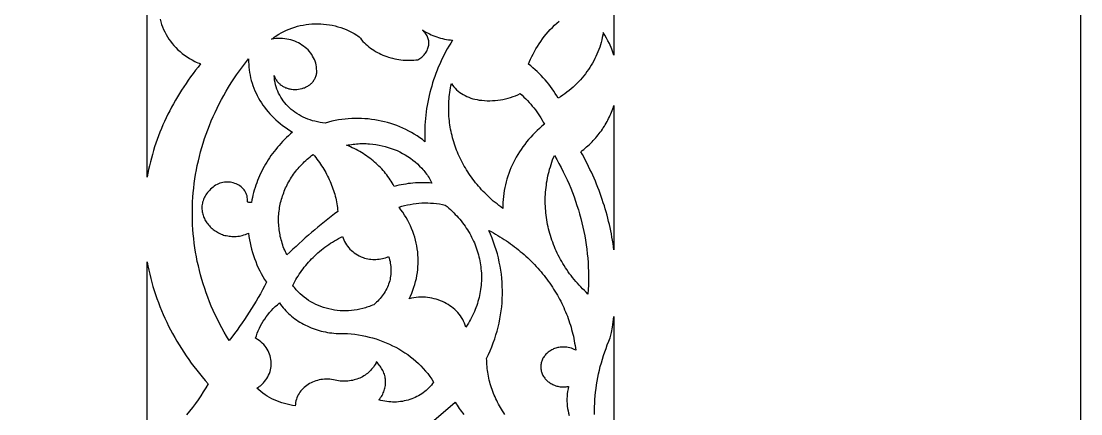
# Model space of a CAD drawing. Extents: x 1908 to 3442, y -299 to 721.
# Drawn here: x 3328.2 to 3441.7, y 171.5 to 213.5 of the extents above; entities that cross this region are included whole.
import ezdxf

# ---------------------------------------------------------------- set-up
doc = ezdxf.new("R2010")
doc.units = 0
doc.layers.add('BITMAP_LAYER', color=18, linetype='CONTINUOUS')

msp = doc.modelspace()

# ---------------------------------------------------------------- linework, layer by layer
at = {"layer": 'BITMAP_LAYER'}
for points in [[(3315.73, 2.45), (3441.68, 128.39), (3441.68, 306.5), (3315.73, 432.45), (3137.62, 432.45), (3011.68, 306.5), (3011.68, 128.39), (3137.62, 2.45)], [(3360.27, 213.22), (3360.58, 213.2), (3360.89, 213.17), (3361.2, 213.13), (3361.51, 213.07), (3361.82, 213), (3362.12, 212.92), (3362.42, 212.83), (3362.72, 212.72), (3363.01, 212.61), (3363.3, 212.48), (3363.58, 212.34), (3363.85, 212.19), (3364.13, 212.02), (3364.26, 211.94), (3364.39, 211.85), (3364.52, 211.68), (3364.66, 211.51), (3364.8, 211.35), (3364.95, 211.2), (3365.11, 211.05), (3365.27, 210.91), (3365.44, 210.77), (3365.61, 210.64), (3365.79, 210.51), (3365.97, 210.4), (3366.15, 210.28), (3366.34, 210.17), (3366.53, 210.07), (3366.73, 209.98), (3366.93, 209.89), (3367.14, 209.8), (3367.34, 209.73), (3367.55, 209.66), (3367.77, 209.59), (3367.98, 209.54), (3368.2, 209.49), (3368.42, 209.44), (3368.64, 209.4), (3368.86, 209.37), (3369.09, 209.35), (3369.31, 209.34), (3369.54, 209.33), (3369.77, 209.32), (3370, 209.33), (3370.23, 209.34), (3370.46, 209.36), (3370.68, 209.39), (3370.8, 209.45), (3370.9, 209.51), (3371.01, 209.58), (3371.1, 209.66), (3371.19, 209.74), (3371.28, 209.82), (3371.36, 209.91), (3371.44, 210), (3371.51, 210.09), (3371.57, 210.19), (3371.63, 210.29), (3371.68, 210.39), (3371.72, 210.5), (3371.76, 210.61), (3371.79, 210.72), (3371.82, 210.83), (3371.84, 210.94), (3371.85, 211.05), (3371.85, 211.17), (3371.85, 211.28), (3371.84, 211.39), (3371.82, 211.51), (3371.79, 211.62), (3371.76, 211.73), (3371.71, 211.84), (3371.66, 211.95), (3371.6, 212.06), (3371.54, 212.17), (3371.46, 212.27), (3371.37, 212.38), (3371.28, 212.48), (3371.18, 212.57), (3371.35, 212.46), (3371.54, 212.35), (3371.72, 212.25), (3371.91, 212.15), (3372.1, 212.06), (3372.3, 211.98), (3372.5, 211.9), (3372.7, 211.83), (3372.9, 211.76), (3373.11, 211.71), (3373.32, 211.65), (3373.53, 211.6), (3373.74, 211.56), (3373.96, 211.53), (3374.17, 211.5), (3374.39, 211.48), (3374.2, 211.17), (3374.01, 210.85), (3373.83, 210.54), (3373.65, 210.22), (3373.48, 209.9), (3373.32, 209.57), (3373.17, 209.25), (3373.02, 208.92), (3372.87, 208.59), (3372.74, 208.25), (3372.61, 207.92), (3372.49, 207.58), (3372.37, 207.25), (3372.26, 206.91), (3372.16, 206.57), (3372.06, 206.23), (3371.97, 205.88), (3371.89, 205.54), (3371.81, 205.19), (3371.74, 204.84), (3371.68, 204.5), (3371.62, 204.15), (3371.57, 203.8), (3371.53, 203.44), (3371.49, 203.09), (3371.47, 202.74), (3371.44, 202.39), (3371.43, 202.03), (3371.42, 201.68), (3371.42, 201.32), (3371.42, 200.97), (3371.44, 200.61), (3371.16, 200.83), (3370.88, 201.03), (3370.6, 201.23), (3370.3, 201.41), (3370, 201.59), (3369.7, 201.75), (3369.39, 201.91), (3369.08, 202.06), (3368.76, 202.2), (3368.43, 202.33), (3368.1, 202.45), (3367.77, 202.56), (3367.44, 202.65), (3367.1, 202.74), (3366.76, 202.82), (3366.41, 202.89), (3366.06, 202.95), (3365.71, 203), (3365.36, 203.04), (3365.01, 203.07), (3364.66, 203.09), (3364.3, 203.1), (3363.95, 203.1), (3363.59, 203.09), (3363.23, 203.07), (3362.88, 203.03), (3362.52, 202.99), (3362.17, 202.94), (3361.81, 202.87), (3361.46, 202.8), (3361.11, 202.71), (3360.76, 202.61), (3360.48, 202.64), (3360.2, 202.68), (3359.93, 202.73), (3359.66, 202.79), (3359.4, 202.86), (3359.14, 202.94), (3358.89, 203.03), (3358.65, 203.13), (3358.41, 203.24), (3358.18, 203.35), (3357.95, 203.48), (3357.73, 203.62), (3357.52, 203.76), (3357.32, 203.91), (3357.12, 204.07), (3356.93, 204.24), (3356.75, 204.41), (3356.58, 204.59), (3356.42, 204.78), (3356.27, 204.97), (3356.13, 205.17), (3356, 205.37), (3355.88, 205.58), (3355.77, 205.8), (3355.67, 206.02), (3355.58, 206.24), (3355.5, 206.47), (3355.44, 206.71), (3355.38, 206.95), (3355.34, 207.19), (3355.31, 207.43), (3355.3, 207.68), (3355.33, 207.58), (3355.37, 207.49), (3355.41, 207.39), (3355.46, 207.31), (3355.51, 207.22), (3355.56, 207.14), (3355.62, 207.06), (3355.68, 206.99), (3355.74, 206.92), (3355.81, 206.85), (3355.88, 206.79), (3355.95, 206.73), (3356.03, 206.67), (3356.1, 206.61), (3356.18, 206.56), (3356.26, 206.52), (3356.34, 206.47), (3356.43, 206.43), (3356.51, 206.39), (3356.6, 206.36), (3356.69, 206.33), (3356.78, 206.3), (3356.87, 206.28), (3356.96, 206.26), (3357.06, 206.24), (3357.15, 206.23), (3357.34, 206.21), (3357.53, 206.2), (3357.72, 206.21), (3357.91, 206.23), (3358.09, 206.26), (3358.28, 206.3), (3358.37, 206.33), (3358.46, 206.36), (3358.54, 206.39), (3358.63, 206.43), (3358.71, 206.47), (3358.79, 206.51), (3358.88, 206.56), (3358.95, 206.61), (3359.03, 206.66), (3359.1, 206.71), (3359.17, 206.77), (3359.24, 206.83), (3359.31, 206.89), (3359.37, 206.96), (3359.43, 207.03), (3359.49, 207.1), (3359.54, 207.18), (3359.59, 207.26), (3359.64, 207.34), (3359.68, 207.42), (3359.72, 207.51), (3359.75, 207.6), (3359.78, 207.7), (3359.81, 207.79), (3359.83, 207.89), (3359.85, 207.99), (3359.85, 208.21), (3359.84, 208.42), (3359.82, 208.63), (3359.79, 208.83), (3359.74, 209.03), (3359.67, 209.22), (3359.6, 209.41), (3359.51, 209.6), (3359.41, 209.78), (3359.31, 209.95), (3359.19, 210.11), (3359.06, 210.27), (3358.92, 210.43), (3358.77, 210.57), (3358.61, 210.71), (3358.44, 210.84), (3358.27, 210.96), (3358.09, 211.07), (3357.9, 211.18), (3357.71, 211.27), (3357.5, 211.36), (3357.3, 211.43), (3357.09, 211.5), (3356.87, 211.55), (3356.65, 211.6), (3356.42, 211.63), (3356.19, 211.65), (3355.96, 211.66), (3355.73, 211.66), (3355.49, 211.64), (3355.25, 211.61), (3355.01, 211.57), (3355.13, 211.67), (3355.26, 211.76), (3355.52, 211.94), (3355.78, 212.11), (3356.05, 212.27), (3356.33, 212.41), (3356.61, 212.55), (3356.9, 212.67), (3357.19, 212.78), (3357.49, 212.88), (3357.79, 212.96), (3358.09, 213.04), (3358.4, 213.1), (3358.71, 213.15), (3359.02, 213.19), (3359.33, 213.22), (3359.64, 213.23), (3359.96, 213.23)], [(3352.54, 209.17), (3352.56, 208.88), (3352.58, 208.59), (3352.61, 208.3), (3352.66, 208.01), (3352.71, 207.73), (3352.77, 207.44), (3352.84, 207.16), (3352.93, 206.89), (3353.02, 206.61), (3353.12, 206.34), (3353.23, 206.07), (3353.35, 205.8), (3353.48, 205.54), (3353.62, 205.28), (3353.77, 205.03), (3353.92, 204.78), (3354.09, 204.53), (3354.26, 204.29), (3354.44, 204.05), (3354.63, 203.82), (3354.83, 203.59), (3355.04, 203.37), (3355.26, 203.15), (3355.48, 202.94), (3355.71, 202.74), (3355.95, 202.54), (3356.19, 202.34), (3356.45, 202.16), (3356.71, 201.98), (3356.98, 201.8), (3357.25, 201.63), (3357.03, 201.44), (3356.82, 201.25), (3356.61, 201.05), (3356.4, 200.85), (3356.2, 200.64), (3356.01, 200.43), (3355.82, 200.22), (3355.63, 200.01), (3355.46, 199.79), (3355.28, 199.57), (3355.11, 199.35), (3354.95, 199.12), (3354.79, 198.89), (3354.64, 198.66), (3354.49, 198.42), (3354.35, 198.19), (3354.21, 197.95), (3354.08, 197.7), (3353.96, 197.46), (3353.84, 197.21), (3353.72, 196.96), (3353.61, 196.71), (3353.51, 196.46), (3353.42, 196.2), (3353.32, 195.95), (3353.24, 195.69), (3353.16, 195.43), (3353.09, 195.17), (3353.02, 194.9), (3352.96, 194.64), (3352.91, 194.37), (3352.86, 194.1), (3352.8, 194.1), (3352.74, 194.09), (3352.69, 194.09), (3352.63, 194.1), (3352.58, 194.11), (3352.52, 194.12), (3352.47, 194.14), (3352.42, 194.16), (3352.43, 194.25), (3352.43, 194.33), (3352.43, 194.49), (3352.41, 194.64), (3352.39, 194.8), (3352.34, 194.94), (3352.29, 195.08), (3352.22, 195.21), (3352.15, 195.34), (3352.06, 195.46), (3351.96, 195.57), (3351.85, 195.68), (3351.74, 195.78), (3351.62, 195.87), (3351.49, 195.95), (3351.35, 196.03), (3351.21, 196.09), (3351.06, 196.15), (3350.91, 196.2), (3350.76, 196.24), (3350.6, 196.26), (3350.44, 196.28), (3350.28, 196.29), (3350.12, 196.29), (3349.96, 196.27), (3349.8, 196.25), (3349.64, 196.21), (3349.48, 196.16), (3349.32, 196.1), (3349.17, 196.03), (3349.02, 195.95), (3348.87, 195.85), (3348.74, 195.73), (3348.6, 195.62), (3348.47, 195.51), (3348.35, 195.4), (3348.24, 195.28), (3348.14, 195.16), (3348.05, 195.04), (3347.97, 194.91), (3347.89, 194.79), (3347.82, 194.66), (3347.76, 194.53), (3347.71, 194.41), (3347.67, 194.28), (3347.63, 194.15), (3347.6, 194.02), (3347.58, 193.89), (3347.56, 193.76), (3347.55, 193.63), (3347.55, 193.5), (3347.56, 193.37), (3347.57, 193.24), (3347.59, 193.11), (3347.61, 192.98), (3347.64, 192.86), (3347.68, 192.73), (3347.72, 192.61), (3347.77, 192.49), (3347.82, 192.37), (3347.88, 192.25), (3347.95, 192.13), (3348.02, 192.02), (3348.09, 191.91), (3348.17, 191.8), (3348.26, 191.7), (3348.35, 191.59), (3348.44, 191.49), (3348.54, 191.4), (3348.64, 191.31), (3348.75, 191.22), (3348.86, 191.13), (3348.98, 191.05), (3349.1, 190.98), (3349.22, 190.91), (3349.34, 190.84), (3349.47, 190.78), (3349.61, 190.72), (3349.74, 190.67), (3349.88, 190.62), (3350.02, 190.58), (3350.16, 190.55), (3350.31, 190.52), (3350.46, 190.49), (3350.61, 190.48), (3350.76, 190.46), (3350.92, 190.46), (3351.08, 190.46), (3351.23, 190.47), (3351.39, 190.49), (3351.56, 190.51), (3351.72, 190.54), (3351.88, 190.58), (3352.05, 190.63), (3352.21, 190.68), (3352.38, 190.74), (3352.55, 190.81), (3352.59, 190.47), (3352.65, 190.12), (3352.71, 189.78), (3352.79, 189.44), (3352.87, 189.1), (3352.97, 188.76), (3353.08, 188.43), (3353.19, 188.1), (3353.32, 187.77), (3353.45, 187.44), (3353.59, 187.12), (3353.75, 186.8), (3353.91, 186.49), (3354.08, 186.17), (3354.27, 185.86), (3354.46, 185.56), (3354.25, 185.15), (3354.03, 184.75), (3353.81, 184.34), (3353.59, 183.94), (3353.35, 183.54), (3353.12, 183.15), (3352.88, 182.75), (3352.63, 182.36), (3352.38, 181.97), (3352.12, 181.59), (3351.86, 181.21), (3351.59, 180.83), (3351.32, 180.45), (3351.04, 180.07), (3350.76, 179.7), (3350.47, 179.33), (3350.2, 179.78), (3349.93, 180.23), (3349.68, 180.69), (3349.44, 181.15), (3349.21, 181.61), (3348.98, 182.07), (3348.77, 182.54), (3348.56, 183.01), (3348.37, 183.48), (3348.19, 183.95), (3348.01, 184.43), (3347.85, 184.9), (3347.69, 185.38), (3347.55, 185.86), (3347.41, 186.35), (3347.29, 186.83), (3347.17, 187.31), (3347.06, 187.8), (3346.97, 188.29), (3346.88, 188.77), (3346.8, 189.26), (3346.73, 189.75), (3346.68, 190.24), (3346.63, 190.73), (3346.59, 191.22), (3346.56, 191.71), (3346.54, 192.2), (3346.53, 192.7), (3346.53, 193.19), (3346.54, 193.68), (3346.56, 194.17), (3346.59, 194.66), (3346.63, 195.15), (3346.68, 195.64), (3346.73, 196.13), (3346.8, 196.62), (3346.88, 197.1), (3346.97, 197.59), (3347.06, 198.07), (3347.17, 198.56), (3347.28, 199.04), (3347.41, 199.52), (3347.54, 200), (3347.68, 200.47), (3347.84, 200.95), (3348, 201.42), (3348.17, 201.89), (3348.35, 202.36), (3348.54, 202.83), (3348.75, 203.29), (3348.96, 203.75), (3349.17, 204.21), (3349.4, 204.67), (3349.64, 205.12), (3349.89, 205.57), (3350.15, 206.02), (3350.41, 206.46), (3350.69, 206.9), (3350.97, 207.34), (3351.27, 207.77), (3351.57, 208.2), (3351.89, 208.63), (3352.21, 209.05), (3352.54, 209.47)], [(3374.39, 206.66), (3374.53, 206.49), (3374.67, 206.33), (3374.83, 206.17), (3374.99, 206.03), (3375.16, 205.89), (3375.34, 205.77), (3375.53, 205.65), (3375.73, 205.54), (3375.93, 205.44), (3376.14, 205.36), (3376.35, 205.28), (3376.57, 205.21), (3376.79, 205.15), (3377.02, 205.11), (3377.26, 205.07), (3377.54, 205.04), (3377.82, 205.02), (3378.11, 205), (3378.39, 205), (3378.67, 205.01), (3378.96, 205.03), (3379.24, 205.06), (3379.52, 205.09), (3379.79, 205.14), (3380.07, 205.2), (3380.34, 205.27), (3380.61, 205.35), (3380.87, 205.44), (3381.14, 205.53), (3381.39, 205.64), (3381.65, 205.76), (3381.84, 205.58), (3382.04, 205.39), (3382.23, 205.21), (3382.41, 205.01), (3382.59, 204.82), (3382.76, 204.62), (3382.93, 204.42), (3383.1, 204.22), (3383.26, 204.01), (3383.41, 203.8), (3383.56, 203.59), (3383.71, 203.37), (3383.85, 203.15), (3383.98, 202.93), (3384.11, 202.71), (3384.24, 202.48), (3383.97, 202.26), (3383.71, 202.04), (3383.46, 201.81), (3383.22, 201.57), (3382.99, 201.33), (3382.76, 201.08), (3382.54, 200.83), (3382.33, 200.58), (3382.12, 200.32), (3381.93, 200.06), (3381.74, 199.79), (3381.56, 199.52), (3381.39, 199.24), (3381.22, 198.96), (3381.07, 198.68), (3380.92, 198.39), (3380.78, 198.1), (3380.65, 197.81), (3380.53, 197.51), (3380.42, 197.22), (3380.32, 196.92), (3380.22, 196.61), (3380.14, 196.31), (3380.06, 196), (3379.99, 195.69), (3379.93, 195.38), (3379.88, 195.06), (3379.84, 194.75), (3379.81, 194.43), (3379.79, 194.11), (3379.78, 193.79), (3379.77, 193.47), (3379.56, 193.63), (3379.36, 193.78), (3379.16, 193.94), (3378.96, 194.1), (3378.76, 194.26), (3378.57, 194.43), (3378.38, 194.6), (3378.2, 194.77), (3378.02, 194.94), (3377.84, 195.12), (3377.67, 195.29), (3377.5, 195.47), (3377.34, 195.66), (3377.17, 195.84), (3377.02, 196.03), (3376.86, 196.22), (3376.71, 196.41), (3376.56, 196.6), (3376.42, 196.8), (3376.28, 196.99), (3376.15, 197.19), (3376.02, 197.39), (3375.89, 197.59), (3375.77, 197.8), (3375.65, 198), (3375.53, 198.21), (3375.42, 198.42), (3375.31, 198.63), (3375.21, 198.84), (3375.11, 199.06), (3375.01, 199.27), (3374.92, 199.49), (3374.83, 199.7), (3374.75, 199.92), (3374.67, 200.14), (3374.6, 200.36), (3374.53, 200.58), (3374.46, 200.81), (3374.4, 201.03), (3374.34, 201.26), (3374.29, 201.48), (3374.24, 201.71), (3374.19, 201.94), (3374.15, 202.17), (3374.11, 202.4), (3374.08, 202.63), (3374.05, 202.86), (3374.03, 203.09), (3374.01, 203.32), (3374, 203.55), (3373.99, 203.78), (3373.98, 204.02), (3373.98, 204.25), (3373.98, 204.48), (3373.99, 204.72), (3374, 204.95), (3374.02, 205.19), (3374.04, 205.42), (3374.07, 205.66), (3374.1, 205.89), (3374.13, 206.13), (3374.17, 206.36), (3374.22, 206.6), (3374.27, 206.83)], [(3391.68, 189.02), (3391.63, 189.37), (3391.58, 189.71), (3391.53, 190.05), (3391.47, 190.39), (3391.4, 190.73), (3391.34, 191.07), (3391.26, 191.41), (3391.19, 191.74), (3391.11, 192.08), (3391.02, 192.42), (3390.94, 192.75), (3390.84, 193.09), (3390.75, 193.42), (3390.65, 193.75), (3390.54, 194.08), (3390.43, 194.41), (3390.32, 194.74), (3390.2, 195.07), (3390.08, 195.4), (3389.95, 195.72), (3389.82, 196.05), (3389.69, 196.37), (3389.55, 196.69), (3389.41, 197.02), (3389.26, 197.34), (3389.11, 197.65), (3388.96, 197.97), (3388.8, 198.29), (3388.64, 198.6), (3388.48, 198.91), (3388.31, 199.23), (3388.13, 199.54), (3388.29, 199.66), (3388.45, 199.79), (3388.6, 199.92), (3388.75, 200.05), (3388.9, 200.18), (3389.05, 200.32), (3389.19, 200.46), (3389.33, 200.6), (3389.46, 200.74), (3389.6, 200.89), (3389.73, 201.03), (3389.85, 201.18), (3389.98, 201.33), (3390.1, 201.48), (3390.21, 201.64), (3390.33, 201.79), (3390.44, 201.95), (3390.54, 202.11), (3390.65, 202.27), (3390.75, 202.43), (3390.84, 202.6), (3390.94, 202.76), (3391.03, 202.93), (3391.11, 203.1), (3391.2, 203.27), (3391.28, 203.44), (3391.35, 203.61), (3391.42, 203.78), (3391.49, 203.96), (3391.56, 204.13), (3391.62, 204.31), (3391.68, 204.49)], [(3364.98, 200.4), (3365.15, 200.4), (3365.33, 200.39), (3365.5, 200.38), (3365.84, 200.35), (3366.18, 200.3), (3366.52, 200.25), (3366.85, 200.18), (3367.18, 200.09), (3367.51, 200), (3367.83, 199.89), (3368.14, 199.78), (3368.45, 199.65), (3368.75, 199.51), (3369.04, 199.35), (3369.33, 199.19), (3369.61, 199.02), (3369.88, 198.84), (3370.14, 198.64), (3370.39, 198.44), (3370.64, 198.23), (3370.87, 198), (3371.1, 197.77), (3371.2, 197.65), (3371.31, 197.53), (3371.41, 197.4), (3371.51, 197.28), (3371.61, 197.15), (3371.7, 197.02), (3371.79, 196.88), (3371.88, 196.75), (3371.96, 196.61), (3372.04, 196.47), (3372.12, 196.33), (3372.19, 196.18), (3371.94, 196.2), (3371.68, 196.21), (3371.43, 196.22), (3371.17, 196.22), (3370.92, 196.22), (3370.66, 196.21), (3370.41, 196.19), (3370.15, 196.17), (3369.9, 196.15), (3369.64, 196.12), (3369.39, 196.08), (3369.14, 196.04), (3368.89, 196), (3368.64, 195.94), (3368.39, 195.89), (3368.15, 195.83), (3368.05, 196.01), (3367.94, 196.19), (3367.83, 196.37), (3367.72, 196.54), (3367.6, 196.71), (3367.48, 196.88), (3367.35, 197.05), (3367.22, 197.21), (3367.09, 197.38), (3366.95, 197.53), (3366.81, 197.69), (3366.66, 197.84), (3366.51, 197.99), (3366.36, 198.14), (3366.2, 198.29), (3366.04, 198.43), (3365.88, 198.57), (3365.71, 198.7), (3365.54, 198.83), (3365.37, 198.96), (3365.19, 199.09), (3365.01, 199.21), (3364.83, 199.33), (3364.64, 199.44), (3364.45, 199.55), (3364.26, 199.66), (3364.06, 199.77), (3363.87, 199.87), (3363.66, 199.96), (3363.46, 200.06), (3363.25, 200.15), (3363.05, 200.23), (3363.22, 200.27), (3363.4, 200.29), (3363.58, 200.32), (3363.75, 200.34), (3363.93, 200.36), (3364.1, 200.38), (3364.28, 200.39), (3364.46, 200.4), (3364.63, 200.4), (3364.81, 200.41)], [(3359.6, 199.08), (3359.74, 198.91), (3359.87, 198.74), (3360, 198.57), (3360.13, 198.39), (3360.25, 198.22), (3360.37, 198.04), (3360.49, 197.86), (3360.6, 197.67), (3360.71, 197.49), (3360.81, 197.31), (3360.91, 197.12), (3361.01, 196.93), (3361.11, 196.74), (3361.19, 196.55), (3361.28, 196.36), (3361.36, 196.17), (3361.44, 195.97), (3361.51, 195.77), (3361.58, 195.58), (3361.65, 195.38), (3361.71, 195.18), (3361.77, 194.98), (3361.82, 194.78), (3361.88, 194.58), (3361.92, 194.37), (3361.96, 194.17), (3362, 193.96), (3362.03, 193.76), (3362.06, 193.55), (3362.09, 193.34), (3362.11, 193.14), (3361.75, 192.87), (3361.39, 192.59), (3361.03, 192.31), (3360.68, 192.03), (3360.33, 191.75), (3359.98, 191.47), (3359.64, 191.18), (3359.3, 190.89), (3358.96, 190.6), (3358.62, 190.3), (3358.29, 190), (3357.95, 189.7), (3357.63, 189.4), (3357.3, 189.1), (3356.98, 188.79), (3356.66, 188.48), (3356.57, 188.66), (3356.49, 188.83), (3356.42, 189.01), (3356.34, 189.19), (3356.27, 189.37), (3356.21, 189.55), (3356.15, 189.73), (3356.1, 189.91), (3356.04, 190.09), (3356, 190.27), (3355.95, 190.45), (3355.92, 190.63), (3355.88, 190.82), (3355.85, 191), (3355.83, 191.18), (3355.81, 191.37), (3355.79, 191.55), (3355.78, 191.73), (3355.77, 191.92), (3355.76, 192.1), (3355.76, 192.28), (3355.77, 192.46), (3355.77, 192.65), (3355.79, 192.83), (3355.8, 193.01), (3355.82, 193.19), (3355.85, 193.37), (3355.87, 193.55), (3355.91, 193.73), (3355.94, 193.91), (3355.98, 194.09), (3356.03, 194.27), (3356.07, 194.45), (3356.13, 194.62), (3356.18, 194.8), (3356.24, 194.97), (3356.31, 195.15), (3356.37, 195.32), (3356.44, 195.49), (3356.52, 195.66), (3356.6, 195.83), (3356.68, 196), (3356.77, 196.16), (3356.86, 196.33), (3356.95, 196.49), (3357.05, 196.65), (3357.16, 196.81), (3357.26, 196.97), (3357.37, 197.13), (3357.48, 197.28), (3357.6, 197.44), (3357.72, 197.59), (3357.85, 197.74), (3357.98, 197.89), (3358.11, 198.03), (3358.24, 198.18), (3358.38, 198.32), (3358.52, 198.46), (3358.67, 198.6), (3358.82, 198.73), (3358.97, 198.86), (3359.13, 198.99), (3359.29, 199.12), (3359.46, 199.25)], [(3385.55, 198.71), (3385.79, 198.28), (3386.02, 197.84), (3386.25, 197.4), (3386.46, 196.96), (3386.67, 196.51), (3386.87, 196.07), (3387.06, 195.62), (3387.24, 195.16), (3387.41, 194.71), (3387.57, 194.25), (3387.72, 193.79), (3387.87, 193.33), (3388, 192.87), (3388.13, 192.4), (3388.25, 191.94), (3388.36, 191.47), (3388.46, 191), (3388.55, 190.52), (3388.63, 190.05), (3388.71, 189.58), (3388.77, 189.1), (3388.82, 188.62), (3388.87, 188.15), (3388.91, 187.67), (3388.93, 187.19), (3388.95, 186.71), (3388.96, 186.23), (3388.96, 185.75), (3388.95, 185.26), (3388.93, 184.78), (3388.9, 184.3), (3388.7, 184.49), (3388.51, 184.67), (3388.31, 184.87), (3388.13, 185.06), (3387.94, 185.26), (3387.76, 185.45), (3387.59, 185.66), (3387.42, 185.86), (3387.25, 186.06), (3387.09, 186.27), (3386.93, 186.48), (3386.78, 186.69), (3386.63, 186.91), (3386.49, 187.12), (3386.35, 187.34), (3386.22, 187.56), (3386.09, 187.78), (3385.96, 188), (3385.84, 188.23), (3385.72, 188.45), (3385.61, 188.68), (3385.5, 188.91), (3385.4, 189.14), (3385.3, 189.37), (3385.21, 189.6), (3385.12, 189.84), (3385.04, 190.07), (3384.96, 190.31), (3384.88, 190.55), (3384.81, 190.79), (3384.74, 191.03), (3384.68, 191.27), (3384.63, 191.51), (3384.58, 191.75), (3384.53, 192), (3384.49, 192.24), (3384.45, 192.48), (3384.42, 192.73), (3384.39, 192.98), (3384.37, 193.22), (3384.35, 193.47), (3384.34, 193.72), (3384.33, 193.96), (3384.32, 194.21), (3384.33, 194.46), (3384.33, 194.71), (3384.34, 194.96), (3384.36, 195.2), (3384.38, 195.45), (3384.41, 195.7), (3384.44, 195.95), (3384.47, 196.2), (3384.51, 196.45), (3384.56, 196.69), (3384.61, 196.94), (3384.67, 197.19), (3384.73, 197.43), (3384.79, 197.68), (3384.87, 197.92), (3384.94, 198.17), (3385.02, 198.41), (3385.11, 198.66), (3385.2, 198.9), (3385.3, 199.14)], [(3371.74, 194.06), (3372.05, 194.04), (3372.36, 194.02), (3372.68, 193.99), (3372.99, 193.94), (3373.3, 193.89), (3373.6, 193.83), (3373.8, 193.67), (3373.98, 193.51), (3374.17, 193.34), (3374.35, 193.18), (3374.52, 193.01), (3374.69, 192.83), (3374.85, 192.66), (3375.01, 192.48), (3375.17, 192.3), (3375.32, 192.12), (3375.46, 191.93), (3375.6, 191.75), (3375.74, 191.56), (3375.87, 191.36), (3375.99, 191.17), (3376.11, 190.98), (3376.23, 190.78), (3376.34, 190.58), (3376.44, 190.38), (3376.54, 190.18), (3376.64, 189.97), (3376.73, 189.77), (3376.82, 189.56), (3376.9, 189.35), (3376.97, 189.14), (3377.04, 188.93), (3377.11, 188.72), (3377.17, 188.51), (3377.22, 188.29), (3377.27, 188.08), (3377.32, 187.86), (3377.36, 187.64), (3377.39, 187.43), (3377.42, 187.21), (3377.44, 186.99), (3377.46, 186.77), (3377.48, 186.55), (3377.48, 186.33), (3377.49, 186.11), (3377.49, 185.89), (3377.48, 185.67), (3377.47, 185.45), (3377.45, 185.23), (3377.42, 185.02), (3377.4, 184.8), (3377.36, 184.58), (3377.32, 184.36), (3377.28, 184.14), (3377.23, 183.92), (3377.17, 183.7), (3377.11, 183.49), (3377.05, 183.27), (3376.98, 183.06), (3376.9, 182.84), (3376.82, 182.63), (3376.73, 182.42), (3376.64, 182.21), (3376.54, 182), (3376.43, 181.79), (3376.32, 181.58), (3376.21, 181.38), (3376.09, 181.17), (3375.96, 180.97), (3375.83, 180.77), (3375.76, 180.98), (3375.68, 181.19), (3375.58, 181.4), (3375.48, 181.59), (3375.36, 181.78), (3375.23, 181.97), (3375.1, 182.14), (3374.96, 182.31), (3374.8, 182.48), (3374.64, 182.63), (3374.47, 182.78), (3374.29, 182.92), (3374.11, 183.05), (3373.92, 183.18), (3373.72, 183.29), (3373.52, 183.4), (3373.31, 183.5), (3373.09, 183.59), (3372.87, 183.67), (3372.65, 183.74), (3372.42, 183.8), (3372.19, 183.85), (3371.96, 183.89), (3371.72, 183.92), (3371.48, 183.95), (3371.24, 183.96), (3370.99, 183.96), (3370.75, 183.95), (3370.5, 183.92), (3370.25, 183.89), (3370, 183.85), (3369.76, 183.79), (3369.9, 184.09), (3370.03, 184.4), (3370.15, 184.71), (3370.26, 185.02), (3370.36, 185.33), (3370.44, 185.64), (3370.52, 185.96), (3370.58, 186.27), (3370.63, 186.59), (3370.67, 186.91), (3370.69, 187.23), (3370.71, 187.55), (3370.71, 187.86), (3370.71, 188.18), (3370.69, 188.5), (3370.66, 188.82), (3370.62, 189.13), (3370.56, 189.45), (3370.5, 189.76), (3370.43, 190.07), (3370.34, 190.38), (3370.24, 190.69), (3370.13, 191), (3370.01, 191.3), (3369.88, 191.6), (3369.74, 191.9), (3369.59, 192.19), (3369.42, 192.48), (3369.25, 192.76), (3369.06, 193.05), (3368.86, 193.32), (3368.66, 193.59), (3368.96, 193.69), (3369.26, 193.77), (3369.56, 193.84), (3369.87, 193.9), (3370.18, 193.96), (3370.49, 194), (3370.8, 194.03), (3371.11, 194.05), (3371.42, 194.06)], [(3362.67, 190.28), (3362.74, 190.1), (3362.83, 189.92), (3362.92, 189.75), (3363.03, 189.58), (3363.15, 189.42), (3363.27, 189.26), (3363.41, 189.11), (3363.56, 188.97), (3363.71, 188.84), (3363.87, 188.71), (3364.05, 188.59), (3364.22, 188.48), (3364.41, 188.38), (3364.61, 188.29), (3364.81, 188.2), (3364.97, 188.15), (3365.14, 188.11), (3365.32, 188.07), (3365.49, 188.04), (3365.66, 188.02), (3365.84, 188.01), (3366.01, 188), (3366.19, 188), (3366.36, 188.02), (3366.54, 188.03), (3366.71, 188.06), (3366.88, 188.1), (3367.05, 188.14), (3367.22, 188.19), (3367.38, 188.25), (3367.54, 188.31), (3367.6, 188.14), (3367.65, 187.97), (3367.7, 187.79), (3367.73, 187.62), (3367.76, 187.44), (3367.78, 187.26), (3367.8, 187.09), (3367.8, 186.91), (3367.8, 186.74), (3367.8, 186.56), (3367.78, 186.39), (3367.76, 186.22), (3367.73, 186.04), (3367.7, 185.87), (3367.66, 185.7), (3367.61, 185.53), (3367.55, 185.37), (3367.49, 185.2), (3367.42, 185.04), (3367.35, 184.88), (3367.26, 184.72), (3367.18, 184.56), (3367.08, 184.41), (3366.98, 184.26), (3366.87, 184.11), (3366.76, 183.96), (3366.64, 183.82), (3366.51, 183.68), (3366.38, 183.55), (3366.24, 183.42), (3366.1, 183.29), (3365.95, 183.16), (3365.81, 183.1), (3365.66, 183.04), (3365.51, 182.98), (3365.37, 182.93), (3365.22, 182.88), (3365.07, 182.83), (3364.92, 182.78), (3364.77, 182.74), (3364.47, 182.67), (3364.17, 182.61), (3363.87, 182.57), (3363.56, 182.53), (3363.26, 182.51), (3362.95, 182.5), (3362.65, 182.5), (3362.35, 182.52), (3362.05, 182.55), (3361.75, 182.59), (3361.45, 182.64), (3361.16, 182.7), (3360.87, 182.78), (3360.58, 182.87), (3360.3, 182.96), (3360.02, 183.07), (3359.75, 183.19), (3359.49, 183.33), (3359.23, 183.47), (3358.98, 183.62), (3358.74, 183.79), (3358.5, 183.96), (3358.28, 184.15), (3358.06, 184.34), (3357.85, 184.55), (3357.75, 184.65), (3357.65, 184.76), (3357.56, 184.87), (3357.46, 184.99), (3357.37, 185.11), (3357.29, 185.22), (3357.39, 185.43), (3357.5, 185.63), (3357.61, 185.84), (3357.73, 186.04), (3357.85, 186.23), (3357.97, 186.43), (3358.1, 186.62), (3358.24, 186.81), (3358.38, 187), (3358.52, 187.18), (3358.67, 187.36), (3358.82, 187.54), (3358.97, 187.72), (3359.13, 187.89), (3359.29, 188.06), (3359.46, 188.23), (3359.63, 188.39), (3359.8, 188.55), (3359.98, 188.71), (3360.16, 188.87), (3360.35, 189.02), (3360.54, 189.17), (3360.73, 189.31), (3360.93, 189.46), (3361.13, 189.6), (3361.33, 189.73), (3361.53, 189.86), (3361.74, 189.99), (3361.95, 190.12), (3362.17, 190.24), (3362.39, 190.35), (3362.61, 190.47)], [(3355.98, 183.18), (3356.11, 183.01), (3356.25, 182.84), (3356.39, 182.68), (3356.53, 182.52), (3356.68, 182.37), (3356.84, 182.22), (3357, 182.07), (3357.16, 181.93), (3357.33, 181.79), (3357.51, 181.66), (3357.69, 181.54), (3357.87, 181.41), (3358.05, 181.3), (3358.24, 181.18), (3358.44, 181.08), (3358.63, 180.97), (3358.83, 180.88), (3359.04, 180.78), (3359.24, 180.7), (3359.45, 180.61), (3359.67, 180.54), (3359.88, 180.47), (3360.1, 180.4), (3360.32, 180.34), (3360.54, 180.29), (3360.77, 180.24), (3360.99, 180.2), (3361.22, 180.16), (3361.45, 180.13), (3361.69, 180.11), (3361.92, 180.09), (3362.32, 180.09), (3362.73, 180.08), (3363.13, 180.07), (3363.52, 180.03), (3363.92, 179.99), (3364.31, 179.94), (3364.7, 179.87), (3365.08, 179.79), (3365.46, 179.7), (3365.83, 179.6), (3366.2, 179.49), (3366.57, 179.37), (3366.93, 179.23), (3367.29, 179.09), (3367.63, 178.94), (3367.98, 178.77), (3368.31, 178.6), (3368.64, 178.42), (3368.96, 178.22), (3369.28, 178.02), (3369.59, 177.81), (3369.88, 177.58), (3370.18, 177.35), (3370.46, 177.11), (3370.73, 176.86), (3370.99, 176.61), (3371.25, 176.34), (3371.49, 176.06), (3371.73, 175.78), (3371.95, 175.49), (3372.16, 175.19), (3372.37, 174.88), (3372.25, 174.72), (3372.13, 174.56), (3372, 174.41), (3371.87, 174.26), (3371.72, 174.12), (3371.58, 173.99), (3371.42, 173.86), (3371.26, 173.74), (3371.1, 173.62), (3370.93, 173.51), (3370.76, 173.41), (3370.58, 173.32), (3370.4, 173.23), (3370.21, 173.15), (3370.02, 173.07), (3369.82, 173.01), (3369.63, 172.95), (3369.43, 172.89), (3369.23, 172.85), (3369.02, 172.81), (3368.82, 172.78), (3368.61, 172.76), (3368.4, 172.74), (3368.19, 172.74), (3367.98, 172.74), (3367.77, 172.75), (3367.56, 172.76), (3367.34, 172.79), (3367.13, 172.82), (3366.92, 172.86), (3366.71, 172.92), (3366.5, 172.97), (3366.6, 173.09), (3366.69, 173.21), (3366.77, 173.33), (3366.84, 173.45), (3366.91, 173.58), (3366.97, 173.71), (3367.03, 173.84), (3367.08, 173.97), (3367.12, 174.1), (3367.15, 174.23), (3367.18, 174.37), (3367.2, 174.5), (3367.22, 174.64), (3367.22, 174.77), (3367.22, 174.91), (3367.22, 175.04), (3367.21, 175.18), (3367.19, 175.31), (3367.16, 175.45), (3367.13, 175.58), (3367.09, 175.71), (3367.05, 175.84), (3366.99, 175.97), (3366.93, 176.1), (3366.87, 176.22), (3366.8, 176.34), (3366.72, 176.47), (3366.64, 176.58), (3366.54, 176.7), (3366.45, 176.81), (3366.34, 176.92), (3366.23, 177.03), (3366.16, 176.88), (3366.09, 176.74), (3366.01, 176.61), (3365.92, 176.48), (3365.83, 176.36), (3365.73, 176.24), (3365.62, 176.12), (3365.51, 176.01), (3365.4, 175.9), (3365.28, 175.8), (3365.15, 175.71), (3365.02, 175.62), (3364.89, 175.53), (3364.75, 175.45), (3364.6, 175.38), (3364.46, 175.31), (3364.31, 175.25), (3364.16, 175.19), (3364, 175.14), (3363.84, 175.1), (3363.68, 175.06), (3363.52, 175.03), (3363.36, 175), (3363.19, 174.98), (3363.02, 174.97), (3362.86, 174.96), (3362.69, 174.97), (3362.52, 174.97), (3362.35, 174.99), (3362.17, 175.01), (3362, 175.04), (3361.83, 175.08), (3361.64, 175.12), (3361.44, 175.15), (3361.24, 175.18), (3361.05, 175.19), (3360.86, 175.19), (3360.67, 175.18), (3360.48, 175.16), (3360.29, 175.14), (3360.11, 175.1), (3359.93, 175.06), (3359.75, 175), (3359.58, 174.94), (3359.41, 174.87), (3359.25, 174.8), (3359.09, 174.71), (3358.94, 174.62), (3358.79, 174.52), (3358.65, 174.41), (3358.52, 174.3), (3358.39, 174.18), (3358.27, 174.06), (3358.16, 173.93), (3358.05, 173.79), (3357.96, 173.65), (3357.87, 173.5), (3357.8, 173.35), (3357.73, 173.19), (3357.67, 173.03), (3357.62, 172.86), (3357.59, 172.69), (3357.56, 172.52), (3357.55, 172.34), (3357.25, 172.38), (3356.96, 172.44), (3356.67, 172.5), (3356.39, 172.57), (3356.11, 172.66), (3355.84, 172.75), (3355.57, 172.86), (3355.3, 172.97), (3355.05, 173.09), (3354.79, 173.23), (3354.55, 173.37), (3354.31, 173.52), (3354.08, 173.69), (3353.86, 173.86), (3353.64, 174.04), (3353.43, 174.22), (3353.53, 174.29), (3353.63, 174.35), (3353.72, 174.42), (3353.81, 174.49), (3353.97, 174.63), (3354.13, 174.78), (3354.27, 174.94), (3354.39, 175.1), (3354.51, 175.27), (3354.61, 175.44), (3354.7, 175.62), (3354.78, 175.8), (3354.85, 175.99), (3354.9, 176.17), (3354.94, 176.36), (3354.96, 176.55), (3354.98, 176.74), (3354.98, 176.93), (3354.97, 177.12), (3354.94, 177.31), (3354.91, 177.5), (3354.86, 177.68), (3354.8, 177.87), (3354.73, 178.05), (3354.64, 178.23), (3354.54, 178.4), (3354.43, 178.57), (3354.31, 178.73), (3354.17, 178.89), (3354.02, 179.04), (3353.86, 179.18), (3353.69, 179.32), (3353.5, 179.45), (3353.4, 179.51), (3353.3, 179.57), (3353.39, 179.84), (3353.48, 180.11), (3353.59, 180.37), (3353.71, 180.63), (3353.84, 180.88), (3353.97, 181.13), (3354.12, 181.38), (3354.28, 181.62), (3354.44, 181.86), (3354.62, 182.09), (3354.8, 182.32), (3354.99, 182.54), (3355.2, 182.75), (3355.41, 182.96), (3355.63, 183.16), (3355.86, 183.36)]]:
    msp.add_lwpolyline(points, close=True, dxfattribs=at)
for points in [[(3343.09, 213.72), (3343.16, 213.44), (3343.24, 213.17), (3343.34, 212.89), (3343.45, 212.63), (3343.57, 212.36), (3343.71, 212.1), (3343.85, 211.85), (3344.01, 211.6), (3344.18, 211.36), (3344.37, 211.13), (3344.56, 210.9), (3344.77, 210.68), (3344.99, 210.46), (3345.21, 210.26), (3345.45, 210.06), (3345.7, 209.87), (3345.96, 209.69), (3346.23, 209.52), (3346.51, 209.36), (3346.8, 209.21), (3346.95, 209.14), (3347.1, 209.07), (3347.26, 209), (3347.41, 208.94), (3347.14, 208.6), (3346.87, 208.25), (3346.6, 207.91), (3346.34, 207.56), (3346.09, 207.21), (3345.85, 206.85), (3345.61, 206.5), (3345.37, 206.14), (3345.15, 205.77), (3344.93, 205.41), (3344.71, 205.04), (3344.5, 204.67), (3344.3, 204.3), (3344.1, 203.92), (3343.91, 203.54), (3343.73, 203.16), (3343.55, 202.78), (3343.38, 202.4), (3343.22, 202.01), (3343.06, 201.62), (3342.91, 201.23), (3342.76, 200.84), (3342.63, 200.44), (3342.49, 200.05), (3342.37, 199.65), (3342.25, 199.25), (3342.14, 198.85), (3342.03, 198.45), (3341.93, 198.04), (3341.84, 197.64), (3341.76, 197.23), (3341.68, 196.82), (3341.68, 238.07)], [(3391.68, 225.01), (3391.68, 209.88), (3391.57, 210.2), (3391.46, 210.51), (3391.19, 211.12), (3391.04, 211.42), (3390.88, 211.71), (3390.71, 212), (3390.53, 212.29), (3390.48, 212.03), (3390.43, 211.76), (3390.37, 211.5), (3390.31, 211.24), (3390.23, 210.99), (3390.15, 210.73), (3390.06, 210.48), (3389.97, 210.23), (3389.86, 209.98), (3389.75, 209.74), (3389.64, 209.5), (3389.51, 209.26), (3389.38, 209.02), (3389.24, 208.79), (3389.1, 208.56), (3388.95, 208.33), (3388.79, 208.11), (3388.63, 207.89), (3388.46, 207.67), (3388.28, 207.46), (3388.1, 207.25), (3387.91, 207.05), (3387.71, 206.85), (3387.51, 206.66), (3387.31, 206.46), (3387.09, 206.28), (3386.87, 206.1), (3386.65, 205.92), (3386.42, 205.75), (3386.19, 205.58), (3385.94, 205.41), (3385.7, 205.26), (3385.55, 205.52), (3385.4, 205.77), (3385.23, 206.03), (3385.06, 206.27), (3384.89, 206.52), (3384.7, 206.76), (3384.51, 206.99), (3384.32, 207.23), (3384.11, 207.45), (3383.9, 207.68), (3383.69, 207.89), (3383.46, 208.11), (3383.23, 208.31), (3383, 208.52), (3382.76, 208.72), (3382.51, 208.91), (3382.62, 209.18), (3382.74, 209.45), (3382.87, 209.72), (3383.01, 209.99), (3383.16, 210.27), (3383.32, 210.54), (3383.48, 210.81), (3383.66, 211.08), (3383.84, 211.35), (3384.03, 211.61), (3384.22, 211.87), (3384.43, 212.12), (3384.64, 212.37), (3384.86, 212.61), (3385.09, 212.85), (3385.32, 213.08), (3385.56, 213.3), (3385.81, 213.51)], [(3379.99, 171.42), (3379.87, 171.6), (3379.75, 171.78), (3379.64, 171.96), (3379.53, 172.15), (3379.42, 172.33), (3379.32, 172.52), (3379.22, 172.71), (3379.13, 172.9), (3379.04, 173.09), (3378.95, 173.28), (3378.86, 173.48), (3378.78, 173.67), (3378.71, 173.87), (3378.64, 174.07), (3378.57, 174.27), (3378.5, 174.47), (3378.44, 174.68), (3378.39, 174.88), (3378.33, 175.09), (3378.29, 175.29), (3378.24, 175.5), (3378.2, 175.71), (3378.17, 175.92), (3378.14, 176.13), (3378.11, 176.34), (3378.09, 176.55), (3378.07, 176.77), (3378.06, 176.98), (3378.05, 177.2), (3378.04, 177.41), (3378.24, 177.82), (3378.43, 178.23), (3378.6, 178.65), (3378.76, 179.07), (3378.91, 179.49), (3379.04, 179.92), (3379.17, 180.34), (3379.28, 180.77), (3379.38, 181.2), (3379.47, 181.63), (3379.54, 182.06), (3379.61, 182.5), (3379.66, 182.93), (3379.69, 183.37), (3379.72, 183.81), (3379.73, 184.24), (3379.74, 184.68), (3379.72, 185.12), (3379.7, 185.55), (3379.67, 185.99), (3379.62, 186.43), (3379.56, 186.86), (3379.49, 187.29), (3379.4, 187.73), (3379.3, 188.16), (3379.2, 188.59), (3379.07, 189.02), (3378.94, 189.44), (3378.79, 189.86), (3378.63, 190.28), (3378.46, 190.7), (3378.28, 191.12), (3378.52, 190.99), (3378.77, 190.85), (3379, 190.72), (3379.24, 190.58), (3379.47, 190.44), (3379.7, 190.29), (3379.93, 190.15), (3380.16, 190), (3380.38, 189.84), (3380.6, 189.69), (3380.81, 189.53), (3381.03, 189.37), (3381.24, 189.21), (3381.44, 189.04), (3381.65, 188.87), (3381.85, 188.7), (3382.05, 188.53), (3382.24, 188.36), (3382.44, 188.18), (3382.63, 188), (3382.81, 187.82), (3383, 187.63), (3383.18, 187.45), (3383.35, 187.26), (3383.53, 187.07), (3383.7, 186.87), (3383.87, 186.68), (3384.03, 186.48), (3384.19, 186.28), (3384.35, 186.08), (3384.5, 185.88), (3384.65, 185.67), (3384.8, 185.47), (3384.95, 185.26), (3385.09, 185.05), (3385.22, 184.83), (3385.36, 184.62), (3385.49, 184.4), (3385.62, 184.19), (3385.74, 183.97), (3385.86, 183.75), (3385.98, 183.53), (3386.09, 183.3), (3386.2, 183.08), (3386.3, 182.85), (3386.4, 182.62), (3386.5, 182.39), (3386.6, 182.16), (3386.69, 181.93), (3386.77, 181.69), (3386.86, 181.46), (3386.93, 181.22), (3387.01, 180.98), (3387.08, 180.75), (3387.15, 180.5), (3387.21, 180.26), (3387.27, 180.02), (3387.33, 179.78), (3387.38, 179.53), (3387.43, 179.29), (3387.47, 179.04), (3387.51, 178.8), (3387.55, 178.55), (3387.58, 178.3), (3387.43, 178.37), (3387.28, 178.44), (3387.12, 178.5), (3386.96, 178.54), (3386.79, 178.58), (3386.62, 178.61), (3386.45, 178.62), (3386.28, 178.63), (3386.15, 178.63), (3386.03, 178.62), (3385.91, 178.6), (3385.79, 178.58), (3385.67, 178.56), (3385.55, 178.53), (3385.44, 178.5), (3385.33, 178.46), (3385.22, 178.42), (3385.12, 178.37), (3385.02, 178.32), (3384.92, 178.26), (3384.82, 178.2), (3384.73, 178.14), (3384.64, 178.07), (3384.56, 178), (3384.48, 177.93), (3384.4, 177.85), (3384.33, 177.77), (3384.26, 177.69), (3384.2, 177.6), (3384.14, 177.51), (3384.08, 177.42), (3384.04, 177.32), (3383.99, 177.23), (3383.95, 177.13), (3383.92, 177.03), (3383.89, 176.92), (3383.87, 176.82), (3383.86, 176.71), (3383.85, 176.6), (3383.84, 176.49), (3383.85, 176.38), (3383.86, 176.28), (3383.87, 176.17), (3383.89, 176.06), (3383.92, 175.96), (3383.95, 175.86), (3383.99, 175.76), (3384.04, 175.66), (3384.08, 175.57), (3384.14, 175.48), (3384.2, 175.39), (3384.26, 175.3), (3384.33, 175.22), (3384.4, 175.14), (3384.48, 175.06), (3384.56, 174.98), (3384.64, 174.91), (3384.73, 174.85), (3384.82, 174.78), (3384.92, 174.72), (3385.02, 174.67), (3385.12, 174.62), (3385.22, 174.57), (3385.33, 174.53), (3385.44, 174.49), (3385.55, 174.45), (3385.67, 174.43), (3385.79, 174.4), (3385.91, 174.38), (3386.03, 174.37), (3386.15, 174.36), (3386.28, 174.36), (3386.41, 174.36), (3386.55, 174.37), (3386.68, 174.39), (3386.81, 174.41), (3386.76, 174.15), (3386.71, 173.88), (3386.68, 173.62), (3386.66, 173.35), (3386.65, 173.09), (3386.65, 172.83), (3386.66, 172.56), (3386.68, 172.3), (3386.72, 172.04), (3386.76, 171.79), (3386.81, 171.53), (3386.88, 171.28)], [(3341.68, 169.81), (3341.68, 187.75), (3341.76, 187.31), (3341.86, 186.86), (3341.96, 186.42), (3342.07, 185.98), (3342.19, 185.55), (3342.31, 185.11), (3342.44, 184.68), (3342.59, 184.25), (3342.73, 183.82), (3342.89, 183.39), (3343.05, 182.96), (3343.23, 182.54), (3343.41, 182.12), (3343.59, 181.7), (3343.79, 181.29), (3343.99, 180.87), (3344.2, 180.46), (3344.41, 180.06), (3344.64, 179.65), (3344.87, 179.25), (3345.11, 178.85), (3345.36, 178.46), (3345.61, 178.07), (3345.87, 177.68), (3346.14, 177.29), (3346.41, 176.91), (3346.7, 176.53), (3346.99, 176.16), (3347.28, 175.79), (3347.59, 175.42), (3347.9, 175.05), (3348.22, 174.7), (3347.96, 174.26), (3347.7, 173.83), (3347.42, 173.41), (3347.14, 172.99), (3346.85, 172.58), (3346.54, 172.17), (3346.23, 171.77), (3345.91, 171.37)], [(3389.6, 171.41), (3389.6, 171.81), (3389.6, 172.21), (3389.62, 172.61), (3389.64, 173.01), (3389.68, 173.4), (3389.72, 173.8), (3389.76, 174.2), (3389.82, 174.59), (3389.88, 174.99), (3389.96, 175.38), (3390.04, 175.77), (3390.13, 176.16), (3390.22, 176.55), (3390.33, 176.94), (3390.44, 177.33), (3390.56, 177.71), (3390.69, 178.1), (3390.83, 178.48), (3390.97, 178.86), (3391.12, 179.24), (3391.29, 179.62), (3391.4, 180.19), (3391.51, 180.76), (3391.6, 181.33), (3391.68, 181.9), (3391.68, 166.21)], [(3372.4, 170.75), (3374.67, 172.74), (3374.77, 172.56), (3374.88, 172.39), (3374.99, 172.22), (3375.1, 172.06), (3375.22, 171.89), (3375.34, 171.73), (3375.46, 171.57), (3375.59, 171.41)]]:
    msp.add_lwpolyline(points, dxfattribs=at)

doc.saveas('drawing.dxf')
